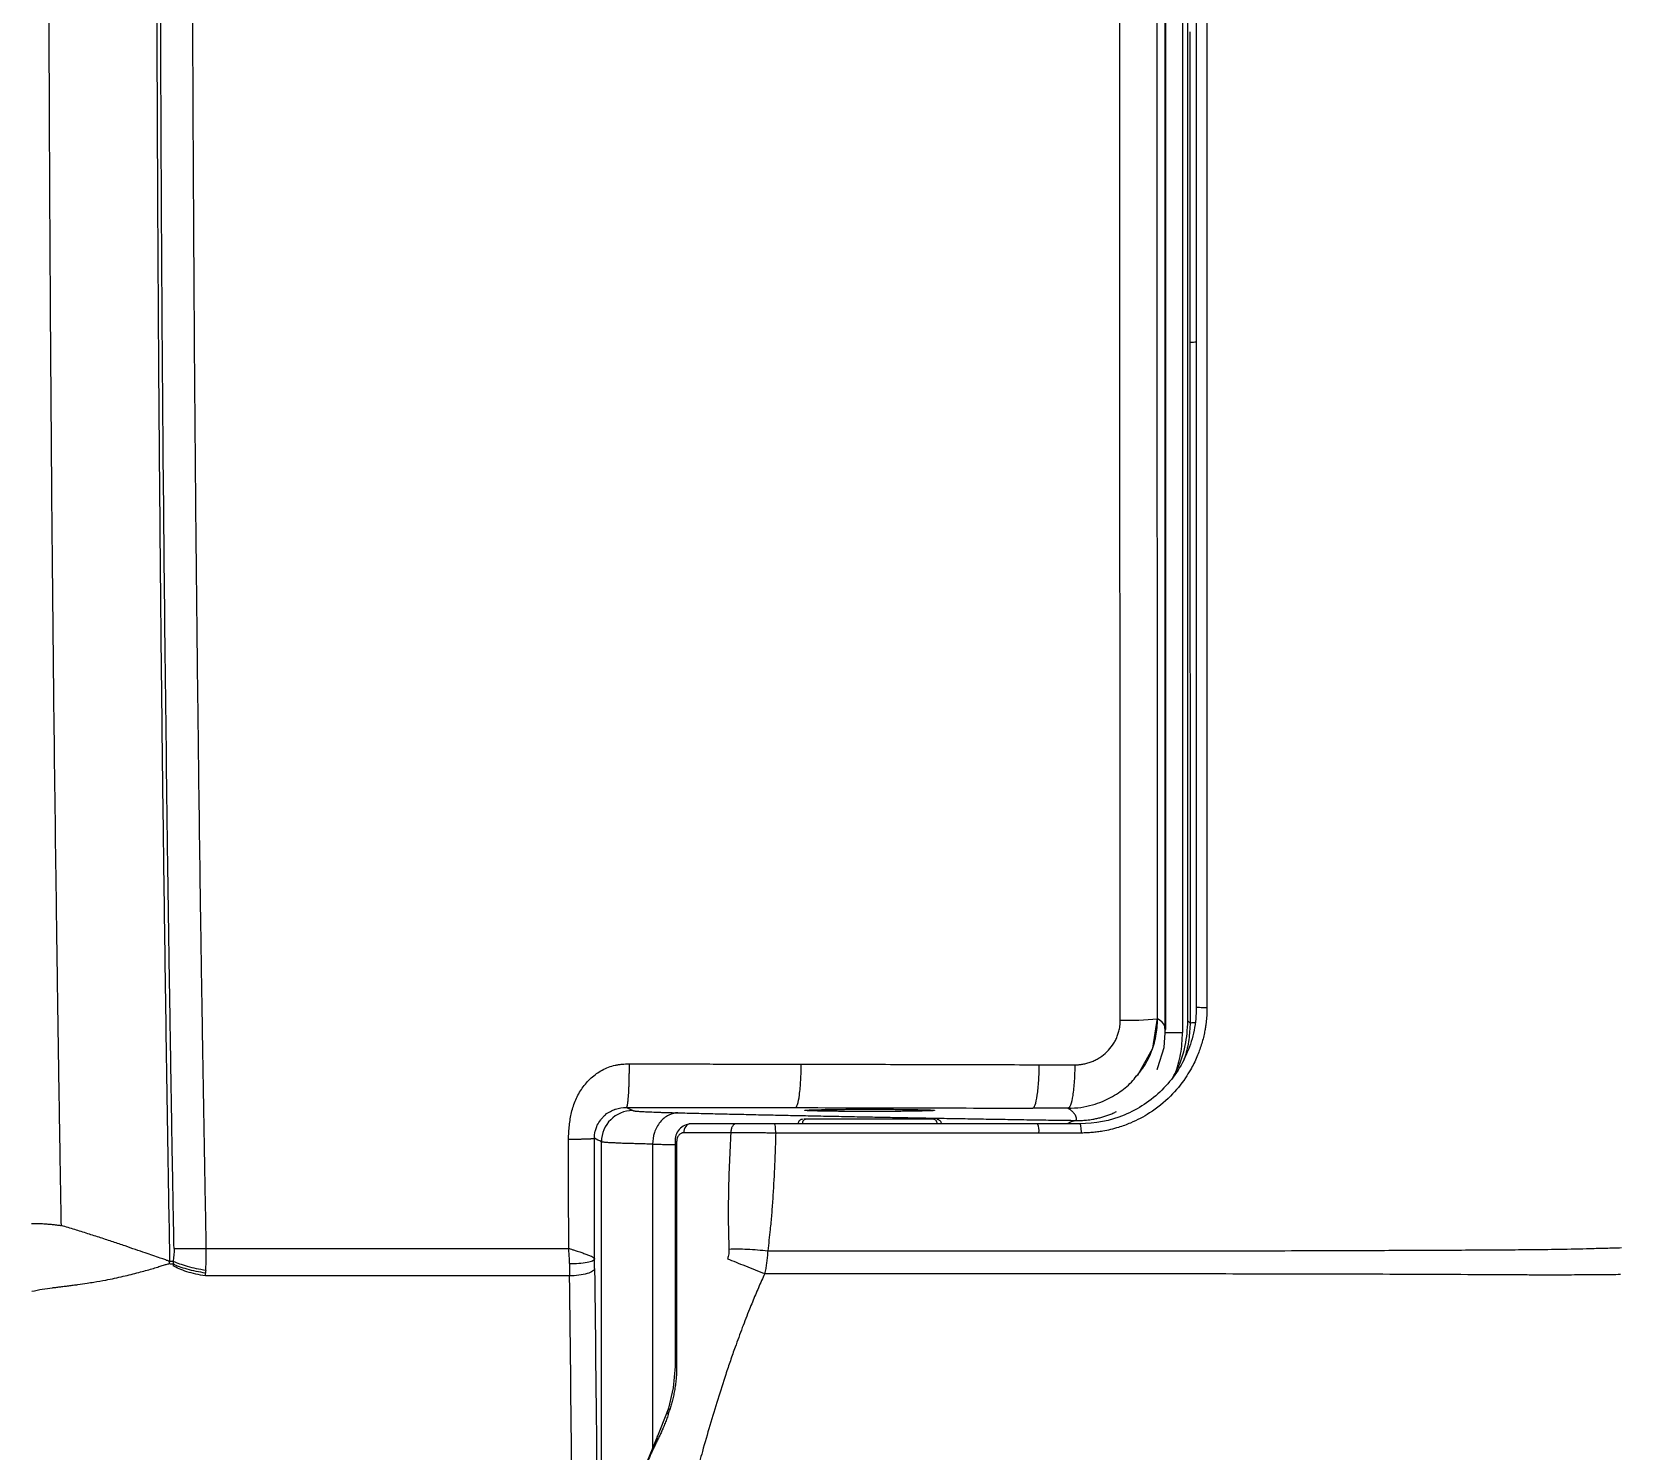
# Model space of a CAD drawing. Extents: x -4361 to 1554, y -156 to 2372.
# Drawn here: x -4008.3 to -3830.6, y 1405.2 to 1563.9 of the extents above; entities that cross this region are included whole.
import ezdxf

# ---------------------------------------------------------------- set-up
doc = ezdxf.new("R2010")
doc.units = 0
doc.header["$LTSCALE"] = 20
doc.header["$MEASUREMENT"] = 0
doc.layers.get('0').update_dxf_attribs({"linetype": 'CONTINUOUS'})

msp = doc.modelspace()

# ---------------------------------------------------------------- linework, layer by layer
for p, q in [((-3881.59, 1452.36), (-3881.59, 1730.28)), ((-3879.12, 1453.31), (-3879.12, 1729.33)), ((-3882.54, 1453.53), (-3882.51, 1453.54)), ((-3879.12, 1453.31), (-3878.88, 1453.12)), ((-3941.89, 1443.66), (-3941.17, 1443.3)), ((-3930.22, 1440.82), (-3935.49, 1440.82)), ((-3895.77, 1440.79), (-3925.2, 1440.79)), ((-3891.03, 1440.79), (-3895.77, 1440.79)), ((-3944.67, 1397.91), (-3944.67, 1439.8)), ((-3938.96, 1439.55), (-3938.96, 1405.58)), ((-3936.45, 1439.82), (-3936.45, 1414.68)), ((-3936.27, 1439.82), (-3936.27, 1414.68)), ((-3937.19, 1410.05), (-3937.33, 1409.61)), ((-3937.33, 1409.61), (-3938.41, 1406.92))]:
    msp.add_line(p, q)
at = {"flags": 128}
for points in [[(-3884.86, 1447.17), (-3884.69, 1447.32), (-3883.06, 1450.29), (-3882.54, 1453.62)], [(-3882.48, 1448.13), (-3881.79, 1450.33), (-3881.63, 1452.56)], [(-3936.45, 1414.71), (-3936.65, 1412.3), (-3937.19, 1410.05)], [(-3938.42, 1406.9), (-3939.86, 1403.37), (-3940.77, 1399.76)]]:
    msp.add_lwpolyline(points, dxfattribs=at)
for centre, radius, start, end in [((-3885.92, 1496.27), 42.87, 268.9784, 274.527), ((-3941.17, 1439.8), 3.5, 90.0538, 179.9723), ((-3934.56, 1439.93), 1.89, 93.235, 183.9006), ((-3897.71, 1441.05), 1.95, 352.405, 23.3077)]:
    msp.add_arc(centre, radius, start, end)
for points, knots in [([(-3992.94, 1756.2), (-3992.98, 1754.13), (-3993.05, 1749.98), (-3993.15, 1743.76), (-3993.25, 1737.54), (-3993.35, 1731.32), (-3993.44, 1725.1), (-3993.53, 1718.88), (-3993.61, 1712.66), (-3993.69, 1706.43), (-3993.77, 1700.21), (-3993.84, 1693.99), (-3993.91, 1687.77), (-3993.97, 1681.55), (-3994.03, 1675.33), (-3994.08, 1669.1), (-3994.13, 1662.88), (-3994.18, 1656.66), (-3994.22, 1650.44), (-3994.26, 1644.21), (-3994.29, 1637.99), (-3994.32, 1631.77), (-3994.35, 1625.54), (-3994.37, 1619.32), (-3994.38, 1613.1), (-3994.4, 1606.87), (-3994.4, 1600.65), (-3994.41, 1594.43), (-3994.41, 1588.21), (-3994.4, 1581.98), (-3994.4, 1575.76), (-3994.38, 1569.54), (-3994.37, 1563.31), (-3994.35, 1557.09), (-3994.32, 1550.87), (-3994.29, 1544.65), (-3994.26, 1538.42), (-3994.22, 1532.2), (-3994.18, 1525.98), (-3994.13, 1519.76), (-3994.08, 1513.53), (-3994.03, 1507.31), (-3993.97, 1501.09), (-3993.91, 1494.87), (-3993.84, 1488.65), (-3993.77, 1482.42), (-3993.69, 1476.2), (-3993.61, 1469.98), (-3993.53, 1463.76), (-3993.44, 1457.54), (-3993.35, 1451.32), (-3993.25, 1445.1), (-3993.15, 1438.88), (-3993.05, 1432.66), (-3992.98, 1428.51), (-3992.94, 1426.44)], [0, 0, 0, 0, 0.01887, 0.03774, 0.05661, 0.07548, 0.094349, 0.113219, 0.132088, 0.150957, 0.169825, 0.188694, 0.207562, 0.22643, 0.245299, 0.264167, 0.283034, 0.301902, 0.32077, 0.339637, 0.358505, 0.377372, 0.39624, 0.415107, 0.433974, 0.452841, 0.471708, 0.490575, 0.509442, 0.528309, 0.547176, 0.566043, 0.58491, 0.603777, 0.622644, 0.641511, 0.660378, 0.679245, 0.698112, 0.71698, 0.735847, 0.754714, 0.773582, 0.792449, 0.811317, 0.830185, 0.849052, 0.86792, 0.886788, 0.905657, 0.924525, 0.943394, 0.962262, 0.981131, 1, 1, 1, 1]), ([(-3992.45, 1427.9), (-3992.49, 1430.25), (-3992.58, 1434.93), (-3992.7, 1441.93), (-3992.81, 1448.9), (-3992.92, 1455.84), (-3993.03, 1462.74), (-3993.2, 1474.97), (-3993.42, 1492.61), (-3993.71, 1520.69), (-3993.92, 1553.69), (-3993.99, 1587.42), (-3993.95, 1617.02), (-3993.84, 1642.16), (-3993.66, 1666.83), (-3993.45, 1687.12), (-3993.25, 1703.54), (-3993.08, 1716.25), (-3992.89, 1729.02), (-3992.68, 1741.86), (-3992.53, 1750.44), (-3992.45, 1754.74)], [0, 0, 0, 0, 0.021541, 0.042978, 0.064311, 0.085539, 0.106664, 0.127685, 0.197808, 0.268559, 0.385468, 0.500638, 0.578129, 0.65708, 0.731364, 0.804564, 0.84325, 0.882137, 0.921224, 0.960512, 1, 1, 1, 1]), ([(-3988.84, 1427.9), (-3988.88, 1430.22), (-3988.97, 1434.85), (-3989.09, 1441.8), (-3989.21, 1448.76), (-3989.32, 1455.71), (-3989.43, 1462.67), (-3989.58, 1473.27), (-3989.81, 1490.93), (-3990.05, 1514.19), (-3990.24, 1540.28), (-3990.36, 1565.57), (-3990.4, 1591.53), (-3990.35, 1620.97), (-3990.18, 1654.08), (-3989.94, 1679.87), (-3989.76, 1695.23), (-3989.69, 1700.78), (-3989.6, 1708.12), (-3989.47, 1717.24), (-3989.3, 1728.15), (-3989.1, 1740.85), (-3988.93, 1749.91), (-3988.84, 1754.74)], [0, 0, 0, 0, 0.021281, 0.042562, 0.063843, 0.085123, 0.106404, 0.127685, 0.182461, 0.268559, 0.341186, 0.421824, 0.500646, 0.579427, 0.691995, 0.804564, 0.816068, 0.833044, 0.855492, 0.883411, 0.916803, 0.955666, 1, 1, 1, 1]), ([(-4005.04, 1430.44), (-4005.08, 1432.74), (-4005.16, 1437.3), (-4005.27, 1444.11), (-4005.37, 1450.85), (-4005.47, 1457.51), (-4005.56, 1464.1), (-4005.71, 1475.26), (-4005.9, 1490.84), (-4006.1, 1510.95), (-4006.25, 1530.98), (-4006.36, 1551.09), (-4006.43, 1571.21), (-4006.45, 1591.32), (-4006.43, 1611.43), (-4006.36, 1631.54), (-4006.25, 1651.66), (-4006.1, 1671.69), (-4005.9, 1691.8), (-4005.7, 1708.48), (-4005.52, 1721.85), (-4005.37, 1731.82), (-4005.21, 1741.95), (-4005.1, 1748.76), (-4005.04, 1752.19)], [0, 0, 0, 0, 0.0214117, 0.0425795, 0.0635125, 0.0842209, 0.1047157, 0.1250089, 0.1882319, 0.2500106, 0.3125093, 0.3750069, 0.4375037, 0.5000001, 0.5624965, 0.6249933, 0.6874909, 0.7499896, 0.8117678, 0.8749912, 0.9055056, 0.9364873, 0.9679743, 1, 1, 1, 1]), ([(-3879.72, 1730.62), (-3879.72, 1730.22), (-3879.71, 1729.36), (-3879.71, 1727.97), (-3879.71, 1726.39), (-3879.72, 1724.49), (-3879.73, 1721.79), (-3879.73, 1717.34), (-3879.72, 1711.33), (-3879.72, 1698.16), (-3879.72, 1684.31), (-3879.72, 1656.83), (-3879.72, 1621.91), (-3879.72, 1577.79), (-3879.72, 1537.41), (-3879.72, 1508.46), (-3879.72, 1487.21), (-3879.72, 1476.26), (-3879.73, 1467.91), (-3879.73, 1463.28), (-3879.72, 1459.62), (-3879.72, 1456.91), (-3879.71, 1454.33), (-3879.72, 1452.69), (-3879.72, 1452.02)], [0, 0, 0, 0, 0.004277, 0.00926, 0.014948, 0.021342, 0.029684, 0.04411, 0.069247, 0.094386, 0.185853, 0.218476, 0.390216, 0.561956, 0.693497, 0.825038, 0.87369, 0.922341, 0.942955, 0.963568, 0.972218, 0.982372, 0.992751, 1, 1, 1, 1]), ([(-3886.68, 1453.4), (-3886.69, 1455.82), (-3886.69, 1460.64), (-3886.7, 1467.88), (-3886.7, 1475.13), (-3886.71, 1482.37), (-3886.71, 1489.62), (-3886.71, 1496.87), (-3886.72, 1504.12), (-3886.72, 1511.37), (-3886.73, 1518.63), (-3886.73, 1525.89), (-3886.73, 1533.15), (-3886.73, 1540.42), (-3886.74, 1547.68), (-3886.74, 1554.95), (-3886.74, 1562.22), (-3886.74, 1569.49), (-3886.74, 1576.77), (-3886.74, 1584.04), (-3886.74, 1593.5), (-3886.74, 1605.14), (-3886.74, 1618.96), (-3886.74, 1632.78), (-3886.73, 1646.58), (-3886.73, 1660.38), (-3886.72, 1674.16), (-3886.71, 1687.94), (-3886.7, 1701.72), (-3886.7, 1715.48), (-3886.69, 1724.65), (-3886.68, 1729.24)], [0, 0, 0, 0, 0.026247, 0.052502, 0.078764, 0.105034, 0.131312, 0.157597, 0.18389, 0.210191, 0.236499, 0.262814, 0.289138, 0.315469, 0.341808, 0.368154, 0.394508, 0.420869, 0.447239, 0.473616, 0.5, 0.550122, 0.600218, 0.650286, 0.700326, 0.75034, 0.800326, 0.850285, 0.900217, 0.950122, 1, 1, 1, 1]), ([(-3877, 1727.85), (-3877, 1725.46), (-3877, 1720.69), (-3877, 1713.54), (-3877, 1706.38), (-3877, 1699.21), (-3877, 1692.05), (-3877, 1684.88), (-3877, 1677.7), (-3877, 1670.52), (-3877, 1663.34), (-3877, 1656.15), (-3877, 1648.96), (-3877, 1641.77), (-3877, 1634.57), (-3877, 1627.37), (-3877, 1620.17), (-3877, 1612.96), (-3877, 1605.75), (-3877, 1598.54), (-3877, 1589.16), (-3877, 1577.61), (-3877, 1563.91), (-3877, 1550.23), (-3877, 1536.56), (-3877, 1522.9), (-3877, 1509.25), (-3877, 1495.62), (-3877, 1482), (-3877, 1468.39), (-3877, 1459.32), (-3877, 1454.79)], [0, 0, 0, 0, 0.0262, 0.052412, 0.078638, 0.104876, 0.131127, 0.157392, 0.183669, 0.209959, 0.236261, 0.262577, 0.288906, 0.315247, 0.341602, 0.367969, 0.394349, 0.420742, 0.447148, 0.473567, 0.499999, 0.550207, 0.600369, 0.650485, 0.700554, 0.750577, 0.800554, 0.850485, 0.900369, 0.950208, 1, 1, 1, 1]), ([(-3878.91, 1563.87), (-3878.91, 1563.06), (-3878.91, 1561.32), (-3878.91, 1558.58), (-3878.91, 1553.8), (-3878.91, 1546.99), (-3878.91, 1539.43), (-3878.91, 1533.45), (-3878.9, 1530.41), (-3878.9, 1529.14)], [0, 0, 0, 0, 0.070315, 0.149487, 0.237516, 0.483089, 0.737118, 0.890738, 1, 1, 1, 1]), ([(-3878.19, 1529.17), (-3878.29, 1529.17), (-3878.56, 1529.16), (-3878.83, 1529.15), (-3878.88, 1529.14), (-3878.9, 1529.14)], [0, 0, 0, 0, 0.249654, 0.625516, 1, 1, 1, 1]), ([(-3878.9, 1529.14), (-3878.9, 1527.6), (-3878.9, 1524.32), (-3878.9, 1517.8), (-3878.9, 1506.41), (-3878.89, 1493.05), (-3878.89, 1480.38), (-3878.89, 1471.03), (-3878.88, 1462.34), (-3878.88, 1456.19), (-3878.88, 1453.12)], [0, 0, 0, 0, 0.060837, 0.129378, 0.257503, 0.509995, 0.656921, 0.757489, 0.878742, 1, 1, 1, 1]), ([(-3878.19, 1454.82), (-3878.19, 1453.96), (-3878.27, 1453.11), (-3878.61, 1451.43), (-3878.86, 1450.6), (-3879.85, 1448.24), (-3880.82, 1446.79), (-3883.23, 1444.4), (-3884.68, 1443.44), (-3887.81, 1442.15), (-3889.5, 1441.82), (-3891.19, 1441.82)], [0, 0, 0, 0, 0.125, 0.125, 0.25, 0.25, 0.5, 0.5, 0.75, 0.75, 1, 1, 1, 1]), ([(-3877, 1454.79), (-3877, 1454.67), (-3877, 1454.43), (-3877.01, 1454.06), (-3877.04, 1453.7), (-3877.07, 1453.33), (-3877.12, 1452.92), (-3877.19, 1452.48), (-3877.33, 1451.69), (-3877.61, 1450.63), (-3878.12, 1449.24), (-3878.73, 1448), (-3879.67, 1446.5), (-3881.1, 1444.76), (-3882.88, 1443.32), (-3884.44, 1442.41), (-3885.39, 1441.96), (-3886.21, 1441.64), (-3886.95, 1441.39), (-3887.76, 1441.17), (-3888.54, 1441), (-3889.23, 1440.9), (-3889.83, 1440.84), (-3890.43, 1440.8), (-3890.83, 1440.79), (-3891.03, 1440.79)], [0, 0, 0, 0, 0.016572, 0.033096, 0.049585, 0.066049, 0.0825, 0.105303, 0.127476, 0.190748, 0.254101, 0.328158, 0.376572, 0.49559, 0.632275, 0.686847, 0.742248, 0.774905, 0.807663, 0.849225, 0.890266, 0.917534, 0.94488, 0.972352, 1, 1, 1, 1]), ([(-3877, 1454.79), (-3877.16, 1454.79), (-3877.32, 1454.79), (-3877.6, 1454.79), (-3877.73, 1454.8), (-3877.92, 1454.8), (-3878.01, 1454.8), (-3878.15, 1454.81), (-3878.19, 1454.82), (-3878.19, 1454.82)], [0, 0, 0, 0, 0.25, 0.25, 0.5, 0.5, 0.75, 0.75, 1, 1, 1, 1]), ([(-3891.77, 1448.41), (-3891.7, 1448.41), (-3891.57, 1448.41), (-3891.37, 1448.43), (-3891.17, 1448.44), (-3890.97, 1448.47), (-3890.68, 1448.52), (-3890.29, 1448.61), (-3889.83, 1448.78), (-3889.38, 1448.98), (-3888.81, 1449.32), (-3888.16, 1449.83), (-3887.62, 1450.47), (-3887.28, 1451.03), (-3887.07, 1451.48), (-3886.9, 1451.94), (-3886.79, 1452.37), (-3886.72, 1452.75), (-3886.69, 1453.07), (-3886.69, 1453.29), (-3886.68, 1453.4)], [0, 0, 0, 0, 0.025305, 0.050543, 0.07575, 0.100963, 0.126219, 0.189242, 0.252174, 0.315043, 0.377781, 0.502813, 0.627408, 0.68963, 0.751786, 0.813834, 0.875917, 0.917131, 0.958429, 1, 1, 1, 1]), ([(-3884.87, 1447.18), (-3884.63, 1447.45), (-3883.96, 1448.21), (-3883.22, 1449.72), (-3882.62, 1451.58), (-3882.55, 1452.89), (-3882.51, 1453.54)], [0, 0, 0, 0, 0.1577284, 0.4355193, 0.7181286, 1, 1, 1, 1]), ([(-3881.69, 1452.56), (-3881.69, 1452.64), (-3881.67, 1452.96), (-3882.14, 1453.29), (-3882.51, 1453.54)], [0, 0, 0, 0, 0.22108, 1, 1, 1, 1]), ([(-3880.81, 1446.99), (-3880.65, 1447.29), (-3880.05, 1448.37), (-3879.31, 1450.48), (-3879.18, 1452.38), (-3879.12, 1453.31)], [0, 0, 0, 0, 0.1634076, 0.5913215, 1, 1, 1, 1]), ([(-3878.88, 1453.12), (-3878.91, 1452.49), (-3878.98, 1451.2), (-3879.27, 1449.8), (-3879.54, 1449.13), (-3879.58, 1449.01)], [0, 0, 0, 0, 0.441611, 0.901361, 1, 1, 1, 1]), ([(-3878.88, 1453.12), (-3878.86, 1453.12), (-3878.81, 1453.12), (-3878.6, 1453.13), (-3878.41, 1453.13), (-3878.36, 1453.13)], [0, 0, 0, 0, 0.429551, 0.856298, 1, 1, 1, 1]), ([(-3881.67, 1452.02), (-3881.67, 1452.02), (-3881.66, 1452.02), (-3881.65, 1452.02), (-3881.63, 1452.03), (-3881.6, 1452.03), (-3881.55, 1452.03), (-3881.5, 1452.03), (-3881.43, 1452.03), (-3881.35, 1452.03), (-3881.26, 1452.03), (-3881.15, 1452.03), (-3881.01, 1452.03), (-3880.82, 1452.03), (-3880.6, 1452.03), (-3880.35, 1452.03), (-3880.05, 1452.02), (-3879.84, 1452.02), (-3879.72, 1452.02)], [0, 0, 0, 0, 0.04712, 0.094978, 0.143545, 0.192785, 0.242662, 0.293135, 0.344158, 0.395684, 0.447661, 0.500035, 0.572067, 0.648811, 0.730173, 0.815996, 0.906044, 1, 1, 1, 1]), ([(-3880.56, 1447.36), (-3880.32, 1448.1), (-3879.84, 1449.6), (-3879.76, 1451.21), (-3879.72, 1452.02)], [0, 0, 0, 0, 0.495426, 1, 1, 1, 1]), ([(-3948.35, 1440.11), (-3948.35, 1440.17), (-3948.35, 1440.29), (-3948.34, 1440.55), (-3948.32, 1440.99), (-3948.27, 1441.62), (-3948.17, 1442.37), (-3947.98, 1443.34), (-3947.59, 1444.53), (-3946.86, 1445.84), (-3945.86, 1446.99), (-3944.82, 1447.74), (-3943.89, 1448.16), (-3943.27, 1448.35), (-3942.76, 1448.44), (-3942.37, 1448.49), (-3941.98, 1448.51), (-3941.72, 1448.52), (-3941.58, 1448.52)], [0, 0, 0, 0, 0.01482, 0.031116, 0.062235, 0.124343, 0.188094, 0.247808, 0.370591, 0.493636, 0.617718, 0.743408, 0.807069, 0.871157, 0.90198, 0.93556, 0.967393, 1, 1, 1, 1]), ([(-3941.58, 1448.52), (-3941.58, 1448.44), (-3941.58, 1448.29), (-3941.59, 1448.06), (-3941.59, 1447.83), (-3941.59, 1447.59), (-3941.6, 1447.36), (-3941.6, 1447.13), (-3941.61, 1446.89), (-3941.61, 1446.66), (-3941.62, 1446.44), (-3941.63, 1446.21), (-3941.63, 1445.99), (-3941.64, 1445.78), (-3941.65, 1445.57), (-3941.66, 1445.37), (-3941.67, 1445.18), (-3941.68, 1445), (-3941.7, 1444.83), (-3941.71, 1444.67), (-3941.72, 1444.52), (-3941.74, 1444.38), (-3941.75, 1444.26), (-3941.76, 1444.14), (-3941.78, 1444.04), (-3941.79, 1443.95), (-3941.8, 1443.88), (-3941.82, 1443.81), (-3941.83, 1443.76), (-3941.85, 1443.72), (-3941.86, 1443.69), (-3941.87, 1443.67), (-3941.88, 1443.66), (-3941.89, 1443.66)], [0, 0, 0, 0, 0.0297529, 0.0600009, 0.0907238, 0.1218982, 0.1534985, 0.1854959, 0.2178593, 0.2505551, 0.2835473, 0.3167977, 0.3502663, 0.3839114, 0.4176898, 0.4515574, 0.4854694, 0.5193806, 0.5532458, 0.5870201, 0.6206596, 0.654121, 0.6873628, 0.7203449, 0.7530294, 0.7853802, 0.8173638, 0.8489491, 0.8801077, 0.9108138, 0.9410443, 0.9707789, 1, 1, 1, 1]), ([(-3941.58, 1448.52), (-3941.47, 1448.52), (-3941.24, 1448.52), (-3940.95, 1448.52), (-3940.69, 1448.51), (-3940.44, 1448.52), (-3939.99, 1448.52), (-3939.33, 1448.51), (-3938.22, 1448.51), (-3936.59, 1448.51), (-3934.23, 1448.51), (-3931.42, 1448.5), (-3928.39, 1448.5), (-3925.36, 1448.49), (-3923.35, 1448.49), (-3922.35, 1448.49)], [0, 0, 0, 0, 0.017675, 0.035361, 0.046065, 0.05779, 0.073766, 0.116659, 0.159551, 0.247518, 0.369643, 0.527518, 0.685202, 0.842696, 1, 1, 1, 1]), ([(-3922.99, 1443.63), (-3922.92, 1443.64), (-3922.84, 1443.75), (-3922.68, 1444.23), (-3922.61, 1444.6), (-3922.48, 1445.54), (-3922.43, 1446.11), (-3922.37, 1447.3), (-3922.35, 1447.91), (-3922.35, 1448.49)], [0, 0, 0, 0, 0.25, 0.25, 0.5, 0.5, 0.75, 0.75, 1, 1, 1, 1]), ([(-3922.35, 1448.49), (-3920.87, 1448.48), (-3917.91, 1448.48), (-3913.47, 1448.47), (-3909.04, 1448.45), (-3904.61, 1448.44), (-3900.17, 1448.43), (-3897.22, 1448.43), (-3895.74, 1448.42)], [0, 0, 0, 0, 0.166624, 0.333264, 0.499922, 0.666598, 0.83329, 1, 1, 1, 1]), ([(-3896.45, 1443.57), (-3896.37, 1443.58), (-3896.28, 1443.69), (-3896.11, 1444.17), (-3896.03, 1444.54), (-3895.89, 1445.48), (-3895.84, 1446.05), (-3895.76, 1447.23), (-3895.75, 1447.85), (-3895.74, 1448.42)], [0, 0, 0, 0, 0.25, 0.25, 0.5, 0.5, 0.75, 0.75, 1, 1, 1, 1]), ([(-3891.77, 1448.41), (-3891.77, 1447.84), (-3891.79, 1447.22), (-3891.87, 1446.04), (-3891.93, 1445.47), (-3892.07, 1444.53), (-3892.16, 1444.16), (-3892.34, 1443.68), (-3892.44, 1443.57), (-3892.53, 1443.56)], [0, 0, 0, 0, 0.25, 0.25, 0.5, 0.5, 0.75, 0.75, 1, 1, 1, 1]), ([(-3892.53, 1443.56), (-3892.04, 1443.58), (-3891.12, 1443.61), (-3889.83, 1443.9), (-3888.4, 1444.39), (-3886.91, 1445.21), (-3885.62, 1446.2), (-3885.05, 1446.94), (-3884.87, 1447.18)], [0, 0, 0, 0, 0.166301, 0.316196, 0.449676, 0.681927, 0.897161, 1, 1, 1, 1]), ([(-3943.4, 1443.33), (-3943.4, 1443.34), (-3943.34, 1443.36), (-3943.26, 1443.39), (-3943.18, 1443.43), (-3943.14, 1443.44), (-3943.12, 1443.45), (-3942.74, 1443.58), (-3942.31, 1443.62), (-3941.89, 1443.66)], [0, 0, 0, 0, 0.010139, 0.126214, 0.174239, 0.195757, 0.205895, 0.215619, 1, 1, 1, 1]), ([(-3941.89, 1443.66), (-3941.78, 1443.66), (-3941.55, 1443.66), (-3941.09, 1443.66), (-3940.19, 1443.66), (-3938.74, 1443.66), (-3936.88, 1443.65), (-3934.56, 1443.65), (-3931.91, 1443.65), (-3928.93, 1443.64), (-3925.96, 1443.64), (-3923.98, 1443.63), (-3922.99, 1443.63)], [0, 0, 0, 0, 0.0173, 0.035361, 0.073766, 0.159552, 0.264599, 0.369645, 0.527234, 0.684822, 0.842411, 1, 1, 1, 1]), ([(-3921.94, 1443.32), (-3921.94, 1443.32), (-3921.93, 1443.32), (-3921.92, 1443.33), (-3921.89, 1443.33), (-3921.86, 1443.34), (-3921.79, 1443.35), (-3921.66, 1443.35), (-3921.43, 1443.37), (-3921.13, 1443.38), (-3920.64, 1443.39), (-3919.85, 1443.41), (-3918.87, 1443.42), (-3918.02, 1443.43), (-3917.17, 1443.44), (-3916.06, 1443.44), (-3914.69, 1443.45), (-3913.32, 1443.44), (-3912.2, 1443.44), (-3911.35, 1443.43), (-3910.5, 1443.42), (-3909.52, 1443.41), (-3908.74, 1443.39), (-3908.24, 1443.38), (-3907.94, 1443.37), (-3907.71, 1443.35), (-3907.57, 1443.34), (-3907.49, 1443.34), (-3907.44, 1443.33), (-3907.44, 1443.32), (-3907.44, 1443.32)], [0, 0, 0, 0, 0.011631, 0.023267, 0.034925, 0.04662, 0.058367, 0.089326, 0.120094, 0.152146, 0.184461, 0.250093, 0.315858, 0.348114, 0.380046, 0.439584, 0.500003, 0.5604, 0.61996, 0.651868, 0.684148, 0.749913, 0.815545, 0.847837, 0.879912, 0.910656, 0.941638, 0.961175, 0.980605, 1, 1, 1, 1]), ([(-3892.53, 1443.56), (-3893.18, 1443.56), (-3894.49, 1443.56), (-3895.8, 1443.56), (-3896.45, 1443.57)], [0, 0, 0, 0, 0.500001, 1, 1, 1, 1]), ([(-3891.61, 1442.2), (-3891.6, 1442.23), (-3891.59, 1442.29), (-3891.59, 1442.38), (-3891.59, 1442.47), (-3891.61, 1442.56), (-3891.64, 1442.65), (-3891.68, 1442.74), (-3891.73, 1442.83), (-3891.79, 1442.92), (-3891.86, 1443.01), (-3891.95, 1443.1), (-3892.04, 1443.19), (-3892.15, 1443.28), (-3892.26, 1443.37), (-3892.39, 1443.47), (-3892.48, 1443.53), (-3892.53, 1443.56)], [0, 0, 0, 0, 0.066671, 0.13334, 0.200008, 0.266674, 0.333339, 0.400004, 0.466668, 0.533332, 0.599996, 0.666661, 0.733326, 0.799992, 0.86666, 0.933329, 1, 1, 1, 1]), ([(-3945.23, 1441.39), (-3945.2, 1441.48), (-3945.09, 1441.81), (-3944.84, 1442.18), (-3944.57, 1442.49), (-3944.42, 1442.64), (-3944.34, 1442.72), (-3944.29, 1442.76), (-3944.27, 1442.78), (-3944.26, 1442.79), (-3944.25, 1442.79), (-3944.25, 1442.8), (-3944.25, 1442.8), (-3944.25, 1442.8), (-3944.25, 1442.8), (-3944.25, 1442.8), (-3944.25, 1442.8), (-3944.25, 1442.8), (-3944.25, 1442.8), (-3944.25, 1442.8), (-3944.23, 1442.8), (-3944.08, 1443.05), (-3943.78, 1443.13), (-3943.49, 1443.29), (-3943.4, 1443.33)], [0, 0, 0, 0, 0.093285, 0.351874, 0.476362, 0.548355, 0.586795, 0.606626, 0.616693, 0.621765, 0.624312, 0.625588, 0.626226, 0.626546, 0.626704, 0.626783, 0.626824, 0.626843, 0.626853, 0.62686, 0.626863, 0.641443, 0.88726, 1, 1, 1, 1]), ([(-3941.17, 1443.3), (-3941.16, 1443.3), (-3941.15, 1443.29), (-3941.12, 1443.29), (-3941.08, 1443.28), (-3941.03, 1443.27), (-3940.97, 1443.26), (-3940.91, 1443.25), (-3940.83, 1443.24), (-3940.66, 1443.23), (-3940.34, 1443.2), (-3939.76, 1443.17), (-3939.06, 1443.14), (-3938.35, 1443.11), (-3937.73, 1443.09), (-3937.23, 1443.08), (-3936.69, 1443.06), (-3936.31, 1443.05), (-3936.13, 1443.05)], [0, 0, 0, 0, 0.031327, 0.062621, 0.093892, 0.125152, 0.156409, 0.187677, 0.218965, 0.250284, 0.375242, 0.500232, 0.625154, 0.750108, 0.812607, 0.875031, 0.937467, 1, 1, 1, 1]), ([(-3936.13, 1443.05), (-3936.46, 1443.04), (-3936.81, 1442.96), (-3937.51, 1442.62), (-3937.84, 1442.35), (-3938.39, 1441.67), (-3938.61, 1441.26), (-3938.89, 1440.4), (-3938.95, 1439.96), (-3938.96, 1439.55)], [0, 0, 0, 0, 0.25, 0.25, 0.5, 0.5, 0.75, 0.75, 1, 1, 1, 1]), ([(-3936.13, 1443.05), (-3935.78, 1443.04), (-3935.1, 1443.02), (-3934.06, 1443), (-3933.02, 1442.97), (-3931.96, 1442.95), (-3930.9, 1442.93), (-3929.84, 1442.9), (-3928.76, 1442.88), (-3927.68, 1442.85), (-3926.58, 1442.83), (-3925.48, 1442.81), (-3924.38, 1442.78), (-3923.26, 1442.76), (-3922.14, 1442.74), (-3921.01, 1442.71), (-3919.87, 1442.69), (-3918.72, 1442.67), (-3917.56, 1442.64), (-3916.4, 1442.62), (-3914.88, 1442.59), (-3912.99, 1442.56), (-3910.71, 1442.51), (-3908.42, 1442.47), (-3906.09, 1442.43), (-3903.74, 1442.39), (-3901.37, 1442.35), (-3898.97, 1442.31), (-3896.54, 1442.27), (-3894.09, 1442.23), (-3892.43, 1442.21), (-3891.61, 1442.2)], [0, 0, 0, 0, 0.026341, 0.052673, 0.078999, 0.105319, 0.131634, 0.157944, 0.184252, 0.210557, 0.23686, 0.263163, 0.289467, 0.315771, 0.342078, 0.368388, 0.394702, 0.421021, 0.447346, 0.473677, 0.500016, 0.550049, 0.600058, 0.650049, 0.700028, 0.750001, 0.799975, 0.849956, 0.899949, 0.949962, 1, 1, 1, 1]), ([(-3934.7, 1441.82), (-3934.91, 1441.82), (-3935.11, 1441.71), (-3935.4, 1441.34), (-3935.49, 1441.08), (-3935.49, 1440.82)], [0, 0, 0, 0, 0.5, 0.5, 1, 1, 1, 1]), ([(-3929.63, 1441.82), (-3929.7, 1441.82), (-3929.77, 1441.8), (-3929.92, 1441.7), (-3929.99, 1441.63), (-3930.1, 1441.43), (-3930.15, 1441.31), (-3930.2, 1441.07), (-3930.22, 1440.94), (-3930.22, 1440.82)], [0, 0, 0, 0, 0.25, 0.25, 0.5, 0.5, 0.75, 0.75, 1, 1, 1, 1]), ([(-3925.33, 1441.82), (-3926.08, 1441.82), (-3926.85, 1441.82), (-3928.32, 1441.82), (-3929.02, 1441.82), (-3929.63, 1441.82)], [0, 0, 0, 0, 0.5, 0.5, 1, 1, 1, 1]), ([(-3925.2, 1440.79), (-3925.2, 1440.91), (-3925.2, 1441.04), (-3925.22, 1441.29), (-3925.22, 1441.41), (-3925.25, 1441.62), (-3925.27, 1441.7), (-3925.3, 1441.8), (-3925.31, 1441.82), (-3925.33, 1441.82)], [0, 0, 0, 0, 0.25, 0.25, 0.5, 0.5, 0.75, 0.75, 1, 1, 1, 1]), ([(-3895.92, 1441.82), (-3901.05, 1441.82), (-3905.48, 1441.82), (-3915.75, 1441.82), (-3920.19, 1441.82), (-3925.33, 1441.82)], [0, 0, 0, 0, 0.5, 0.5, 1, 1, 1, 1]), ([(-3922.19, 1442.32), (-3922.32, 1442.32), (-3922.45, 1442.27), (-3922.63, 1442.08), (-3922.69, 1441.95), (-3922.69, 1441.82)], [0, 0, 0, 0, 0.5, 0.5, 1, 1, 1, 1]), ([(-3921.81, 1442.32), (-3921.92, 1442.32), (-3922.03, 1442.27), (-3922.18, 1442.08), (-3922.23, 1441.95), (-3922.23, 1441.82)], [0, 0, 0, 0, 0.5, 0.5, 1, 1, 1, 1]), ([(-3907.44, 1443.32), (-3907.44, 1443.32), (-3907.44, 1443.32), (-3907.45, 1443.31), (-3907.48, 1443.31), (-3907.51, 1443.3), (-3907.58, 1443.29), (-3907.71, 1443.28), (-3907.94, 1443.27), (-3908.24, 1443.26), (-3908.74, 1443.25), (-3909.52, 1443.23), (-3910.5, 1443.22), (-3911.35, 1443.21), (-3912.2, 1443.2), (-3913.32, 1443.19), (-3914.69, 1443.19), (-3916.06, 1443.19), (-3917.17, 1443.2), (-3918.02, 1443.21), (-3918.87, 1443.22), (-3919.85, 1443.23), (-3920.64, 1443.25), (-3921.13, 1443.26), (-3921.43, 1443.27), (-3921.66, 1443.28), (-3921.81, 1443.3), (-3921.89, 1443.3), (-3921.93, 1443.31), (-3921.93, 1443.32), (-3921.94, 1443.32)], [0, 0, 0, 0, 0.0116305, 0.0232669, 0.0349247, 0.0466197, 0.0583674, 0.0893264, 0.120094, 0.1521456, 0.1844612, 0.2500929, 0.3158579, 0.348114, 0.3800456, 0.4395836, 0.5000028, 0.5604, 0.61996, 0.6518684, 0.6841477, 0.7499127, 0.8155445, 0.8478369, 0.8799117, 0.9106562, 0.9416383, 0.9611753, 0.980605, 1, 1, 1, 1]), ([(-3907.57, 1442.32), (-3907.94, 1442.32), (-3908.4, 1442.32), (-3909.42, 1442.32), (-3910, 1442.32), (-3911.24, 1442.32), (-3911.9, 1442.32), (-3913.27, 1442.32), (-3913.98, 1442.32), (-3915.39, 1442.32), (-3916.1, 1442.32), (-3917.47, 1442.32), (-3918.14, 1442.32), (-3919.37, 1442.32), (-3919.95, 1442.32), (-3920.98, 1442.32), (-3921.43, 1442.32), (-3921.81, 1442.32)], [0, 0, 0, 0, 0.125, 0.125, 0.25, 0.25, 0.375, 0.375, 0.5, 0.5, 0.625, 0.625, 0.75, 0.75, 0.875, 0.875, 1, 1, 1, 1]), ([(-3907.14, 1441.82), (-3907.14, 1441.95), (-3907.19, 1442.08), (-3907.35, 1442.27), (-3907.46, 1442.32), (-3907.57, 1442.32)], [0, 0, 0, 0, 0.5, 0.5, 1, 1, 1, 1]), ([(-3907.19, 1442.32), (-3907.06, 1442.32), (-3906.93, 1442.27), (-3906.74, 1442.08), (-3906.69, 1441.95), (-3906.69, 1441.82)], [0, 0, 0, 0, 0.5, 0.5, 1, 1, 1, 1]), ([(-3892.6, 1441.82), (-3892.55, 1441.86), (-3892.25, 1442.11), (-3891.9, 1442.16), (-3891.61, 1442.2)], [0, 0, 0, 0, 0.161511, 1, 1, 1, 1]), ([(-3891.61, 1442.2), (-3891.52, 1442.19), (-3891.33, 1442.19), (-3891.05, 1442.2), (-3890.75, 1442.21), (-3890.32, 1442.25), (-3889.84, 1442.31), (-3889.31, 1442.42), (-3888.86, 1442.52), (-3888.42, 1442.66), (-3887.97, 1442.81), (-3887.53, 1442.99), (-3887.24, 1443.13), (-3887.09, 1443.2)], [0, 0, 0, 0, 0.061295, 0.125227, 0.191821, 0.2611, 0.416725, 0.515932, 0.613726, 0.711027, 0.807841, 0.904168, 1, 1, 1, 1]), ([(-3891.03, 1440.79), (-3891.03, 1441.06), (-3891.05, 1441.32), (-3891.1, 1441.71), (-3891.14, 1441.82), (-3891.19, 1441.82)], [0, 0, 0, 0, 0.5, 0.5, 1, 1, 1, 1]), ([(-3948.35, 1440.11), (-3948.29, 1440.11), (-3948.18, 1440.11), (-3948, 1440.11), (-3947.83, 1440.11), (-3947.67, 1440.11), (-3947.5, 1440.11), (-3947.34, 1440.12), (-3947.18, 1440.12), (-3947.03, 1440.12), (-3946.88, 1440.12), (-3946.74, 1440.13), (-3946.6, 1440.13), (-3946.48, 1440.13), (-3946.36, 1440.14), (-3946.25, 1440.14), (-3946.15, 1440.14), (-3946.05, 1440.15), (-3945.97, 1440.15), (-3945.89, 1440.15), (-3945.82, 1440.16), (-3945.76, 1440.16), (-3945.7, 1440.17), (-3945.65, 1440.17), (-3945.61, 1440.17), (-3945.58, 1440.18), (-3945.54, 1440.18), (-3945.52, 1440.18), (-3945.5, 1440.19), (-3945.48, 1440.19), (-3945.47, 1440.19), (-3945.46, 1440.2), (-3945.46, 1440.2), (-3945.46, 1440.2)], [0, 0, 0, 0, 0.038203, 0.076636, 0.115223, 0.153884, 0.19254, 0.231111, 0.269516, 0.307677, 0.345517, 0.382964, 0.419947, 0.456402, 0.492268, 0.52749, 0.562018, 0.595808, 0.628822, 0.661028, 0.692397, 0.722909, 0.752546, 0.781297, 0.809153, 0.836111, 0.86217, 0.887334, 0.911608, 0.935, 0.957522, 0.979184, 1, 1, 1, 1]), ([(-3948.33, 1427.9), (-3948.34, 1429.93), (-3948.34, 1434), (-3948.35, 1438.07), (-3948.35, 1440.11)], [0, 0, 0, 0, 0.4999822, 1, 1, 1, 1]), ([(-3945.46, 1440.2), (-3945.45, 1440.47), (-3945.43, 1440.89), (-3945.28, 1441.25), (-3945.23, 1441.39)], [0, 0, 0, 0, 0.633927, 1, 1, 1, 1]), ([(-3945.45, 1426.7), (-3945.45, 1428.95), (-3945.45, 1431.2), (-3945.45, 1434.57), (-3945.46, 1435.7), (-3945.46, 1437.39), (-3945.46, 1437.95), (-3945.46, 1438.79), (-3945.46, 1439.07), (-3945.46, 1439.64), (-3945.46, 1439.92), (-3945.46, 1440.2)], [0, 0, 0, 0, 0.5, 0.5, 0.75, 0.75, 0.875, 0.875, 0.9375, 0.9375, 1, 1, 1, 1]), ([(-3935.49, 1440.82), (-3935.51, 1440.82), (-3935.56, 1440.82), (-3935.64, 1440.8), (-3935.71, 1440.78), (-3935.8, 1440.74), (-3935.91, 1440.68), (-3936.03, 1440.56), (-3936.13, 1440.41), (-3936.2, 1440.25), (-3936.24, 1440.1), (-3936.26, 1439.96), (-3936.27, 1439.87), (-3936.27, 1439.82)], [0, 0, 0, 0, 0.0674929, 0.1338741, 0.1994841, 0.2646757, 0.3950362, 0.5190721, 0.6435392, 0.7640109, 0.8441878, 0.9220312, 1, 1, 1, 1]), ([(-3930.22, 1440.82), (-3930.34, 1438.65), (-3930.44, 1436.48), (-3930.52, 1432.14), (-3930.51, 1429.97), (-3930.42, 1427.82)], [0, 0, 0, 0, 0.5, 0.5, 1, 1, 1, 1]), ([(-3925.2, 1440.79), (-3925.29, 1440.79), (-3925.48, 1440.79), (-3925.76, 1440.79), (-3926.04, 1440.79), (-3926.34, 1440.79), (-3926.63, 1440.8), (-3926.93, 1440.8), (-3927.24, 1440.8), (-3927.54, 1440.8), (-3927.86, 1440.8), (-3928.19, 1440.8), (-3928.55, 1440.81), (-3928.94, 1440.81), (-3929.36, 1440.81), (-3929.79, 1440.82), (-3930.07, 1440.82), (-3930.22, 1440.82)], [0, 0, 0, 0, 0.051947, 0.104964, 0.159024, 0.214096, 0.270146, 0.327134, 0.385014, 0.443736, 0.503247, 0.568038, 0.640334, 0.71997, 0.806702, 0.900192, 1, 1, 1, 1]), ([(-3925.2, 1440.79), (-3925.22, 1440.11), (-3925.26, 1438.8), (-3925.36, 1436.33), (-3925.49, 1433.96), (-3925.66, 1431.68), (-3925.8, 1430.15), (-3925.95, 1428.81), (-3926.04, 1428.02), (-3926.09, 1427.62)], [0, 0, 0, 0, 0.153789, 0.298245, 0.561143, 0.693015, 0.818474, 0.909304, 1, 1, 1, 1]), ([(-3938.96, 1439.55), (-3939.07, 1439.55), (-3939.29, 1439.55), (-3939.62, 1439.56), (-3939.95, 1439.57), (-3940.28, 1439.58), (-3940.61, 1439.59), (-3940.94, 1439.6), (-3941.26, 1439.6), (-3941.58, 1439.61), (-3941.89, 1439.62), (-3942.19, 1439.63), (-3942.48, 1439.64), (-3942.76, 1439.66), (-3943.03, 1439.67), (-3943.29, 1439.68), (-3943.53, 1439.69), (-3943.75, 1439.7), (-3943.96, 1439.72), (-3944.14, 1439.73), (-3944.3, 1439.74), (-3944.43, 1439.76), (-3944.54, 1439.77), (-3944.62, 1439.79), (-3944.65, 1439.8), (-3944.67, 1439.8)], [0, 0, 0, 0, 0.031766, 0.064597, 0.098491, 0.13345, 0.169474, 0.206564, 0.244718, 0.283937, 0.324221, 0.365569, 0.407983, 0.451461, 0.496004, 0.541612, 0.588285, 0.636022, 0.684825, 0.734692, 0.785624, 0.837621, 0.890682, 0.944809, 1, 1, 1, 1]), ([(-3936.27, 1439.82), (-3936.31, 1439.82), (-3936.4, 1439.82), (-3936.46, 1439.82), (-3936.45, 1439.82), (-3936.45, 1439.82)], [0, 0, 0, 0, 0.449368, 0.898739, 1, 1, 1, 1]), ([(-4008.38, 1430.69), (-4008.21, 1430.69), (-4007.88, 1430.69), (-4007.39, 1430.67), (-4006.9, 1430.65), (-4006.42, 1430.61), (-4005.95, 1430.56), (-4005.49, 1430.51), (-4005.19, 1430.47), (-4005.04, 1430.44)], [0, 0, 0, 0, 0.149624, 0.296898, 0.441874, 0.584609, 0.725165, 0.863606, 1, 1, 1, 1]), ([(-3992.94, 1426.44), (-3992.96, 1426.45), (-3993.01, 1426.46), (-3993.13, 1426.5), (-3993.35, 1426.59), (-3993.65, 1426.69), (-3994.15, 1426.87), (-3994.8, 1427.08), (-3996.06, 1427.52), (-3997.34, 1427.96), (-3998.58, 1428.39), (-3999.26, 1428.61), (-3999.95, 1428.84), (-4000.65, 1429.08), (-4001.37, 1429.31), (-4002.09, 1429.54), (-4002.82, 1429.77), (-4003.55, 1430), (-4004.29, 1430.23), (-4004.79, 1430.37), (-4005.04, 1430.44)], [0, 0, 0, 0, 0.008236, 0.018963, 0.040026, 0.088123, 0.118288, 0.203213, 0.28253, 0.47451, 0.527232, 0.57992, 0.632574, 0.685191, 0.737758, 0.790273, 0.842766, 0.895239, 0.947665, 1, 1, 1, 1]), ([(-3992.45, 1427.9), (-3992.25, 1427.89), (-3992.02, 1427.89), (-3991.49, 1427.88), (-3991.2, 1427.88), (-3990.57, 1427.88), (-3990.23, 1427.88), (-3989.54, 1427.89), (-3989.19, 1427.89), (-3988.84, 1427.9)], [0, 0, 0, 0, 0.25, 0.25, 0.5, 0.5, 0.75, 0.75, 1, 1, 1, 1]), ([(-3988.91, 1425.47), (-3988.9, 1425.57), (-3988.89, 1425.77), (-3988.87, 1426.07), (-3988.86, 1426.38), (-3988.85, 1426.68), (-3988.84, 1426.98), (-3988.84, 1427.29), (-3988.84, 1427.59), (-3988.84, 1427.8), (-3988.84, 1427.9)], [0, 0, 0, 0, 0.126092, 0.251908, 0.377429, 0.502632, 0.627504, 0.752031, 0.8762, 1, 1, 1, 1]), ([(-3988.84, 1427.9), (-3988.41, 1427.9), (-3987.43, 1427.9), (-3985.77, 1427.9), (-3983.75, 1427.9), (-3981.37, 1427.9), (-3977.91, 1427.9), (-3973.62, 1427.9), (-3968.62, 1427.9), (-3963.68, 1427.9), (-3958.82, 1427.9), (-3954.43, 1427.9), (-3950.98, 1427.9), (-3949.08, 1427.9), (-3948.33, 1427.9)], [0, 0, 0, 0, 0.032112, 0.073168, 0.123168, 0.182112, 0.250001, 0.379243, 0.5, 0.620035, 0.744758, 0.859632, 0.944713, 1, 1, 1, 1]), ([(-3948.33, 1427.9), (-3948.28, 1427.88), (-3948.13, 1427.83), (-3947.86, 1427.74), (-3947.54, 1427.65), (-3947.15, 1427.52), (-3946.74, 1427.38), (-3946.3, 1427.22), (-3945.94, 1427.08), (-3945.71, 1426.96), (-3945.58, 1426.88), (-3945.51, 1426.81), (-3945.46, 1426.75), (-3945.45, 1426.72), (-3945.45, 1426.7)], [0, 0, 0, 0, 0.033968, 0.10171, 0.18721, 0.253537, 0.3795, 0.504983, 0.6354, 0.753919, 0.818009, 0.880515, 0.941234, 1, 1, 1, 1]), ([(-3948.24, 1426.19), (-3948.24, 1426.27), (-3948.24, 1426.43), (-3948.25, 1426.69), (-3948.27, 1427.01), (-3948.3, 1427.41), (-3948.32, 1427.72), (-3948.33, 1427.9)], [0, 0, 0, 0, 0.13603, 0.289535, 0.460517, 0.686773, 1, 1, 1, 1]), ([(-3930.42, 1427.82), (-3930.12, 1427.83), (-3929.79, 1427.84), (-3929.1, 1427.84), (-3928.73, 1427.83), (-3927.98, 1427.79), (-3927.6, 1427.77), (-3926.84, 1427.7), (-3926.46, 1427.66), (-3926.09, 1427.62)], [0, 0, 0, 0, 0.25, 0.25, 0.5, 0.5, 0.75, 0.75, 1, 1, 1, 1]), ([(-3926.09, 1427.62), (-3926.1, 1427.52), (-3926.11, 1427.33), (-3926.13, 1427.05), (-3926.16, 1426.76), (-3926.19, 1426.48), (-3926.23, 1426.19), (-3926.27, 1425.91), (-3926.32, 1425.63), (-3926.37, 1425.35), (-3926.41, 1425.17), (-3926.43, 1425.08)], [0, 0, 0, 0, 0.109888, 0.22014, 0.330732, 0.441639, 0.552836, 0.664296, 0.775994, 0.887904, 1, 1, 1, 1]), ([(-3926.09, 1427.62), (-3924.72, 1427.62), (-3919.67, 1427.62), (-3912.11, 1427.62), (-3903.39, 1427.61), (-3898.35, 1427.61), (-3895.83, 1427.61)], [0, 0, 0, 0, 0.135521, 0.499997, 0.749998, 1, 1, 1, 1]), ([(-3895.83, 1427.61), (-3895.35, 1427.61), (-3894.29, 1427.61), (-3892.6, 1427.61), (-3890.66, 1427.61), (-3888.02, 1427.61), (-3884.87, 1427.62), (-3879.59, 1427.62), (-3873.6, 1427.63), (-3867.45, 1427.64), (-3861.61, 1427.66), (-3856.27, 1427.68), (-3851.07, 1427.7), (-3847.51, 1427.72), (-3845.45, 1427.73), (-3844.57, 1427.73)], [0, 0, 0, 0, 0.0281252, 0.0608762, 0.0982532, 0.1402561, 0.2137856, 0.2808412, 0.4469589, 0.5628767, 0.6408228, 0.7891403, 0.8775372, 0.9478238, 1, 1, 1, 1]), ([(-3844.57, 1427.73), (-3843.9, 1427.74), (-3842.73, 1427.75), (-3840.41, 1427.76), (-3837.6, 1427.8), (-3834.71, 1427.87), (-3832.4, 1427.93), (-3831.24, 1427.96), (-3830.66, 1427.98)], [0, 0, 0, 0, 0.145153, 0.25011, 0.499928, 0.749787, 0.874837, 1, 1, 1, 1]), ([(-4006.05, 1423.5), (-4005.92, 1423.51), (-4005.64, 1423.54), (-4005.21, 1423.6), (-4004.72, 1423.66), (-4004.22, 1423.72), (-4003.7, 1423.79), (-4003.02, 1423.88), (-4002.24, 1423.99), (-4001.2, 1424.16), (-3999.83, 1424.4), (-3998.13, 1424.76), (-3996.68, 1425.13), (-3995.63, 1425.41), (-3994.92, 1425.61), (-3994.3, 1425.8), (-3993.85, 1425.95), (-3993.53, 1426.05), (-3993.31, 1426.11), (-3993.13, 1426.15), (-3993.01, 1426.19), (-3992.97, 1426.2)], [0, 0, 0, 0, 0.024256, 0.051814, 0.082674, 0.116857, 0.148443, 0.182617, 0.251619, 0.302906, 0.394598, 0.538266, 0.67709, 0.742485, 0.806168, 0.866118, 0.916832, 0.940715, 0.962562, 0.986676, 1, 1, 1, 1]), ([(-3992.97, 1426.2), (-3992.97, 1426.24), (-3992.96, 1426.3), (-3992.95, 1426.38), (-3992.94, 1426.42), (-3992.94, 1426.44)], [0, 0, 0, 0, 0.495013, 0.747849, 1, 1, 1, 1]), ([(-3992.94, 1426.44), (-3992.9, 1426.44), (-3992.84, 1426.45), (-3992.73, 1426.46), (-3992.63, 1426.47), (-3992.56, 1426.48), (-3992.53, 1426.48)], [0, 0, 0, 0, 0.250878, 0.501893, 0.751397, 1, 1, 1, 1]), ([(-3988.95, 1424.81), (-3989.3, 1424.87), (-3989.66, 1424.94), (-3990.35, 1425.1), (-3990.69, 1425.19), (-3991.32, 1425.39), (-3991.61, 1425.5), (-3992.14, 1425.72), (-3992.37, 1425.84), (-3992.56, 1425.95)], [0, 0, 0, 0, 0.25, 0.25, 0.5, 0.5, 0.75, 0.75, 1, 1, 1, 1]), ([(-3988.93, 1425.14), (-3989.28, 1425.19), (-3989.63, 1425.25), (-3990.33, 1425.39), (-3990.66, 1425.47), (-3991.3, 1425.65), (-3991.59, 1425.75), (-3992.12, 1425.95), (-3992.35, 1426.05), (-3992.54, 1426.15)], [0, 0, 0, 0, 0.25, 0.25, 0.5, 0.5, 0.75, 0.75, 1, 1, 1, 1]), ([(-3992.53, 1426.48), (-3992.33, 1426.38), (-3992.1, 1426.28), (-3991.58, 1426.09), (-3991.28, 1425.99), (-3990.65, 1425.81), (-3990.31, 1425.73), (-3989.62, 1425.59), (-3989.26, 1425.52), (-3988.91, 1425.47)], [0, 0, 0, 0, 0.25, 0.25, 0.5, 0.5, 0.75, 0.75, 1, 1, 1, 1]), ([(-3948.24, 1426.19), (-3947.91, 1426.2), (-3947.56, 1426.21), (-3946.88, 1426.26), (-3946.56, 1426.3), (-3946.02, 1426.4), (-3945.81, 1426.46), (-3945.53, 1426.58), (-3945.46, 1426.64), (-3945.45, 1426.7)], [0, 0, 0, 0, 0.25, 0.25, 0.5, 0.5, 0.75, 0.75, 1, 1, 1, 1]), ([(-3945.44, 1425.65), (-3945.45, 1425.56), (-3945.52, 1425.45), (-3945.8, 1425.25), (-3946.01, 1425.16), (-3946.55, 1425), (-3946.87, 1424.93), (-3947.55, 1424.84), (-3947.9, 1424.82), (-3948.23, 1424.81)], [0, 0, 0, 0, 0.25, 0.25, 0.5, 0.5, 0.75, 0.75, 1, 1, 1, 1]), ([(-3930.58, 1426.73), (-3930.29, 1426.61), (-3929.97, 1426.49), (-3929.3, 1426.22), (-3928.95, 1426.08), (-3928.23, 1425.79), (-3927.86, 1425.64), (-3927.13, 1425.35), (-3926.77, 1425.21), (-3926.43, 1425.08)], [0, 0, 0, 0, 0.25, 0.25, 0.5, 0.5, 0.75, 0.75, 1, 1, 1, 1]), ([(-3948.23, 1424.81), (-3948.79, 1424.81), (-3950.04, 1424.81), (-3952.12, 1424.81), (-3954.61, 1424.81), (-3957.53, 1424.81), (-3960.86, 1424.81), (-3964.6, 1424.81), (-3969.35, 1424.81), (-3974.58, 1424.81), (-3979.78, 1424.81), (-3983.84, 1424.81), (-3986.77, 1424.81), (-3988.35, 1424.81), (-3988.95, 1424.81)], [0, 0, 0, 0, 0.04086, 0.09192, 0.15318, 0.224639, 0.306298, 0.398156, 0.500213, 0.6556, 0.783273, 0.883232, 0.955474, 1, 1, 1, 1]), ([(-3926.43, 1425.08), (-3926.54, 1424.81), (-3926.78, 1424.29), (-3927.13, 1423.5), (-3927.47, 1422.7), (-3927.8, 1421.9), (-3928.3, 1420.68), (-3928.95, 1419), (-3929.66, 1417.08), (-3930.27, 1415.34), (-3930.93, 1413.39), (-3932, 1410.02), (-3933.07, 1406.37), (-3934.07, 1402.76), (-3934.52, 1401.09), (-3934.76, 1400.19)], [0, 0, 0, 0, 0.0326561, 0.0654124, 0.0982718, 0.1312374, 0.1643122, 0.247881, 0.336098, 0.3974038, 0.4586866, 0.5704283, 0.8018078, 0.8931439, 1, 1, 1, 1]), ([(-3926.43, 1425.08), (-3921.33, 1425.08), (-3916.23, 1425.08), (-3906.04, 1425.08), (-3900.95, 1425.08), (-3895.86, 1425.08)], [0, 0, 0, 0, 0.5, 0.5, 1, 1, 1, 1]), ([(-3895.86, 1425.08), (-3891.54, 1425.08), (-3887.23, 1425.09), (-3878.64, 1425.08), (-3874.36, 1425.07), (-3865.82, 1425.05), (-3861.57, 1425.05), (-3853.1, 1425.02), (-3848.88, 1425), (-3844.69, 1424.98)], [0, 0, 0, 0, 0.25, 0.25, 0.5, 0.5, 0.75, 0.75, 1, 1, 1, 1]), ([(-3844.69, 1424.98), (-3844.21, 1424.97), (-3843.2, 1424.97), (-3841.58, 1424.96), (-3839.77, 1424.95), (-3837.65, 1424.95), (-3835.35, 1424.96), (-3832.99, 1424.98), (-3831.49, 1424.99), (-3830.76, 1425)], [0, 0, 0, 0, 0.101172, 0.216858, 0.347075, 0.491793, 0.673172, 0.842594, 1, 1, 1, 1]), ([(-3844.69, 1392.67), (-3843.79, 1392.67), (-3842.01, 1392.67), (-3839.34, 1392.68), (-3836.67, 1392.7), (-3834.01, 1392.73), (-3831.35, 1392.77), (-3828.69, 1392.82), (-3826.05, 1392.88), (-3823.4, 1392.95), (-3820.76, 1393.03), (-3818.12, 1393.12), (-3815.49, 1393.22), (-3812.87, 1393.32), (-3810.25, 1393.44), (-3807.63, 1393.57), (-3805.02, 1393.71), (-3802.41, 1393.86), (-3799.81, 1394.01), (-3797.21, 1394.18), (-3794.62, 1394.36), (-3792.04, 1394.54), (-3789.45, 1394.74), (-3786.88, 1394.94), (-3780.31, 1395.15), (-3777.74, 1395.38), (-3775.18, 1395.61), (-3772.63, 1395.85), (-3770.08, 1396.1), (-3767.53, 1396.35), (-3764.99, 1396.62), (-3762.46, 1396.9), (-3759.93, 1397.18), (-3757.4, 1397.48), (-3754.89, 1397.78), (-3752.37, 1398.09), (-3749.87, 1398.41), (-3747.37, 1398.73), (-3744.87, 1399.07), (-3742.38, 1399.42), (-3739.9, 1399.77), (-3736.43, 1400.27), (-3731.99, 1400.95), (-3726.59, 1401.81), (-3721.2, 1402.71), (-3715.82, 1403.66), (-3710.47, 1404.64), (-3705.13, 1405.66), (-3699.8, 1406.73), (-3694.5, 1407.83), (-3689.22, 1408.97), (-3683.95, 1410.16), (-3678.7, 1411.37), (-3673.48, 1412.63), (-3668.27, 1413.93), (-3663.08, 1415.26), (-3657.91, 1416.63), (-3652.76, 1418.04), (-3647.64, 1419.48), (-3642.53, 1420.96), (-3639.14, 1421.98), (-3637.44, 1422.48)], [0, 0, 0, 0, 0.0129911, 0.0259606, 0.0389085, 0.0518349, 0.0647398, 0.0776231, 0.0904848, 0.103325, 0.1161436, 0.1289406, 0.1417161, 0.1544701, 0.1672024, 0.1799133, 0.1926025, 0.2052702, 0.2179163, 0.2305409, 0.2431439, 0.2557254, 0.2682852, 0.2808236, 0.2933403, 0.3058355, 0.3183091, 0.3307612, 0.3431916, 0.3556006, 0.3679879, 0.3803537, 0.3926979, 0.4050206, 0.4173217, 0.4296012, 0.4418591, 0.4540955, 0.4663103, 0.4785035, 0.4906752, 0.5028253, 0.529434, 0.5559936, 0.5825041, 0.6089656, 0.635378, 0.6617414, 0.6880557, 0.7143209, 0.740537, 0.7667041, 0.7928221, 0.8188911, 0.844911, 0.8708818, 0.8968036, 0.9226763, 0.9484999, 0.9742745, 1, 1, 1, 1]), ([(-3936.27, 1414.68), (-3936.27, 1414.59), (-3936.27, 1414.4), (-3936.28, 1414.12), (-3936.29, 1413.84), (-3936.31, 1413.56), (-3936.34, 1413.15), (-3936.4, 1412.62), (-3936.51, 1411.99), (-3936.63, 1411.37), (-3936.77, 1410.81), (-3936.92, 1410.27), (-3937.02, 1409.93), (-3937.08, 1409.76)], [0, 0, 0, 0, 0.054306, 0.108431, 0.162432, 0.216365, 0.270289, 0.398574, 0.529763, 0.652169, 0.774477, 0.88558, 1, 1, 1, 1]), ([(-3936.27, 1414.68), (-3936.31, 1414.68), (-3936.4, 1414.68), (-3936.46, 1414.68), (-3936.45, 1414.68), (-3936.45, 1414.68)], [0, 0, 0, 0, 0.446484, 0.89297, 1, 1, 1, 1]), ([(-3937.18, 1410.06), (-3937.19, 1410.05), (-3937.21, 1410), (-3937.18, 1409.9), (-3937.11, 1409.81), (-3937.08, 1409.76)], [0, 0, 0, 0, 0.119845, 0.547719, 1, 1, 1, 1]), ([(-3937.22, 1409.32), (-3937.25, 1409.23), (-3937.31, 1409.04), (-3937.41, 1408.77), (-3937.51, 1408.5), (-3937.61, 1408.23), (-3937.72, 1407.97), (-3937.85, 1407.65), (-3938.02, 1407.27), (-3938.21, 1406.86), (-3938.34, 1406.6), (-3938.41, 1406.47)], [0, 0, 0, 0, 0.08727, 0.174966, 0.263163, 0.351934, 0.441353, 0.531491, 0.686522, 0.84258, 1, 1, 1, 1]), ([(-3937.22, 1409.32), (-3937.25, 1409.37), (-3937.32, 1409.46), (-3937.35, 1409.56), (-3937.33, 1409.6), (-3937.32, 1409.61)], [0, 0, 0, 0, 0.469674, 0.919577, 1, 1, 1, 1]), ([(-3938.41, 1406.47), (-3938.49, 1406.32), (-3938.64, 1406.02), (-3938.85, 1405.57), (-3939.06, 1405.11), (-3939.27, 1404.64), (-3939.47, 1404.15), (-3939.66, 1403.65), (-3939.87, 1403.05), (-3940.11, 1402.31), (-3940.36, 1401.45), (-3940.59, 1400.53), (-3940.71, 1399.9), (-3940.78, 1399.57)], [0, 0, 0, 0, 0.065541, 0.132473, 0.200797, 0.270514, 0.341626, 0.414133, 0.488036, 0.606139, 0.730832, 0.862118, 1, 1, 1, 1]), ([(-3938.41, 1406.47), (-3938.43, 1406.53), (-3938.47, 1406.65), (-3938.46, 1406.81), (-3938.41, 1406.89), (-3938.4, 1406.93)], [0, 0, 0, 0, 0.3838066, 0.7520059, 1, 1, 1, 1])]:
    msp.add_open_spline(points, degree=3, knots=knots)
for points, degree in [([(-3881.67, 1452.02), (-3881.67, 1544.89), (-3881.67, 1637.75), (-3881.67, 1730.62)], 3), ([(-3882.51, 1453.54), (-3882.58, 1545.37), (-3882.58, 1637.27), (-3882.51, 1729.1)], 3), ([(-3878.19, 1727.82), (-3878.19, 1636.84), (-3878.19, 1545.8), (-3878.19, 1454.82)], 3), ([(-3881.68, 1452.36), (-3881.69, 1452.56)], 1), ([(-3895.74, 1448.42), (-3894.42, 1448.42), (-3893.09, 1448.42), (-3891.77, 1448.41)], 3), ([(-3882.56, 1447.88), (-3882.48, 1448.13)], 1), ([(-3922.99, 1443.63), (-3914.14, 1443.61), (-3905.29, 1443.59), (-3896.45, 1443.57)], 3), ([(-3929.63, 1441.82), (-3931.54, 1441.82), (-3933.24, 1441.82), (-3934.7, 1441.82)], 3), ([(-3921.81, 1442.32), (-3922.06, 1442.32)], 1), ([(-3907.36, 1442.32), (-3907.57, 1442.32)], 1), ([(-3891.19, 1441.82), (-3892.81, 1441.82), (-3894.29, 1441.82), (-3895.92, 1441.82)], 3), ([(-3944.67, 1439.8), (-3944.93, 1439.93), (-3945.2, 1440.07), (-3945.46, 1440.2)], 3), ([(-3938.96, 1439.55), (-3936.45, 1439.49)], 1), ([(-3992.45, 1427.9), (-3992.44, 1427.42), (-3992.47, 1426.94), (-3992.53, 1426.48)], 3), ([(-3930.42, 1427.82), (-3930.4, 1427.46), (-3930.46, 1427.09), (-3930.58, 1426.73)], 3), ([(-3992.97, 1426.2), (-3992.83, 1426.18), (-3992.69, 1426.17), (-3992.54, 1426.15)], 3), ([(-3992.54, 1426.15), (-3992.55, 1426.09), (-3992.56, 1426.02), (-3992.56, 1425.95)], 3), ([(-3992.53, 1426.48), (-3992.53, 1426.37), (-3992.54, 1426.26), (-3992.54, 1426.15)], 3), ([(-3948.24, 1426.19), (-3948.24, 1425.73), (-3948.23, 1425.26), (-3948.23, 1424.81)], 3), ([(-3945.44, 1425.65), (-3945.44, 1426), (-3945.44, 1426.35), (-3945.45, 1426.7)], 3), ([(-3945.44, 1425.65), (-3945.35, 1417.53), (-3945.26, 1409.41), (-3945.18, 1401.28)], 3), ([(-3988.95, 1424.81), (-3988.94, 1424.92), (-3988.94, 1425.03), (-3988.93, 1425.14)], 3), ([(-3988.91, 1425.47), (-3988.92, 1425.36), (-3988.92, 1425.25), (-3988.93, 1425.14)], 3), ([(-3947.97, 1400.44), (-3948.06, 1408.57), (-3948.14, 1416.69), (-3948.23, 1424.81)], 3), ([(-4008.35, 1423.1), (-4007.55, 1423.28), (-4006.78, 1423.42), (-4006.05, 1423.5)], 3), ([(-3937.22, 1409.32), (-3937.17, 1409.47), (-3937.13, 1409.62), (-3937.08, 1409.76)], 3)]:
    msp.add_open_spline(points, degree=degree)

doc.saveas('drawing.dxf')
